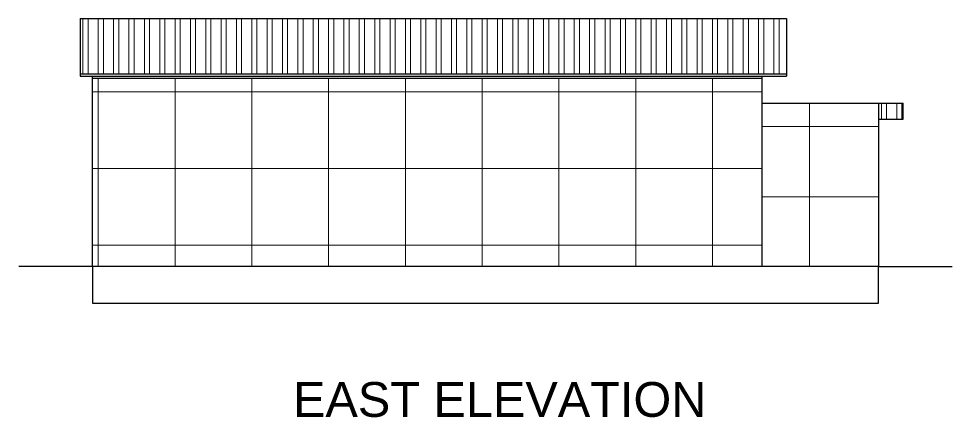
# Model space of a CAD drawing. Header units: inches. Extents: x 0 to 383786, y -45810 to 0.
# Drawn here: x 363223.6 to 363679.6, y -41296.6 to -41101.8 of the extents above; entities that cross this region are included whole.
import ezdxf

# ---------------------------------------------------------------- set-up
doc = ezdxf.new("R2010")
doc.units = ezdxf.units.IN
doc.header["$LTSCALE"] = 2
doc.header["$MEASUREMENT"] = 0
doc.layers.get('0').update_dxf_attribs({"linetype": 'CONTINUOUS'})
doc.layers.add('1', color=7, linetype='CONTINUOUS', lineweight=13)
doc.layers.add('DIM_LINE', color=173, linetype='CONTINUOUS', lineweight=20)
doc.styles.get("Standard").update_dxf_attribs({"font": 'ARIALN.TTF'})

msp = doc.modelspace()

# ---------------------------------------------------------------- hatches: boundary and pattern name
at = {"layer": '1', "ltscale": 5}
h = msp.add_hatch(dxfattribs=at)
h.set_pattern_fill('ANSI37', color=256, scale=300, angle=45, style=0)
h.paths.add_polyline_path([(363586.63, -41130.8), (363259.63, -41130.8), (363259.63, -41222.8), (363586.63, -41222.8)])
h = msp.add_hatch(dxfattribs=at)
h.set_pattern_fill('ANSI37', color=256, scale=275, angle=45, style=0)
h.set_pattern_definition([(90, (1400084.873, -780251.372), (-34.375, 0), []), (180, (1400084.873, -780251.372), (-4e-15, -34.375), [])])
h.paths.add_polyline_path([(363586.63, -41222.8), (363643.63, -41222.8), (363643.63, -41150.93), (363643.63, -41143.05), (363586.63, -41143.05)])
at = {"layer": 'DIM_LINE'}
h = msp.add_hatch(dxfattribs=at)
h.set_pattern_fill('ANSI32', color=256, scale=20, angle=45)
h.paths.add_polyline_path([(363598.63, -41101.77), (363253.63, -41101.77), (363253.63, -41128.77), (363598.63, -41128.77)])
h = msp.add_hatch(dxfattribs=at)
h.set_pattern_fill('ANSI32', color=256, scale=20, angle=45)
h.set_pattern_definition([(90, (0, 1.752), (-7.5, 0), []), (90, (2.5, 4.252), (-7.5, 0), [])])
h.paths.add_polyline_path([(363655.63, -41143.05), (363643.63, -41143.05), (363643.63, -41150.93), (363655.63, -41150.93)])

# ---------------------------------------------------------------- linework, layer by layer
at = {"ltscale": 0.5}
for p, q in [((363253.63, -41101.77), (363598.63, -41101.77)), ((363253.63, -41101.77), (363253.63, -41129.8)), ((363598.63, -41101.77), (363598.63, -41129.8)), ((363253.63, -41128.77), (363598.63, -41128.77)), ((363253.63, -41129.8), (363598.63, -41129.8)), ((363259.63, -41222.8), (363259.63, -41129.8)), ((363259.63, -41130.8), (363586.63, -41130.8)), ((363586.63, -41129.8), (363586.63, -41222.8)), ((363586.63, -41143.05), (363655.63, -41143.05)), ((363643.63, -41143.05), (363643.63, -41150.93)), ((363655.63, -41150.93), (363655.63, -41143.05)), ((363643.63, -41150.93), (363655.63, -41150.93)), ((363643.63, -41150.93), (363643.63, -41222.8)), ((363259.63, -41222.8), (363223.63, -41222.8)), ((363586.63, -41222.8), (363259.63, -41222.8)), ((363259.63, -41222.8), (363259.63, -41240.8)), ((363643.63, -41222.8), (363586.63, -41222.8)), ((363643.63, -41222.8), (363679.63, -41222.8)), ((363643.63, -41240.8), (363643.63, -41222.8)), ((363259.63, -41240.8), (363643.63, -41240.8))]:
    msp.add_line(p, q, dxfattribs=at)

# ---------------------------------------------------------------- texts
at = {"color": 7, "linetype": 'ByBlock', "lineweight": 5, "insert": (363458.55, -41282.95), "char_height": 6, "width": 272.3405, "attachment_point": 5}
msp.add_mtext('{\\fArial CE|b0|i0|c238|p34;\\P\\fArial CE|b0|i0|c0|p34;\\H2.8333x;EAST\\fArial CE|b0|i0|c238|p34; E\\fArial CE|b0|i0|c0|p34;LEVATION}', dxfattribs=at)

doc.saveas('drawing.dxf')
